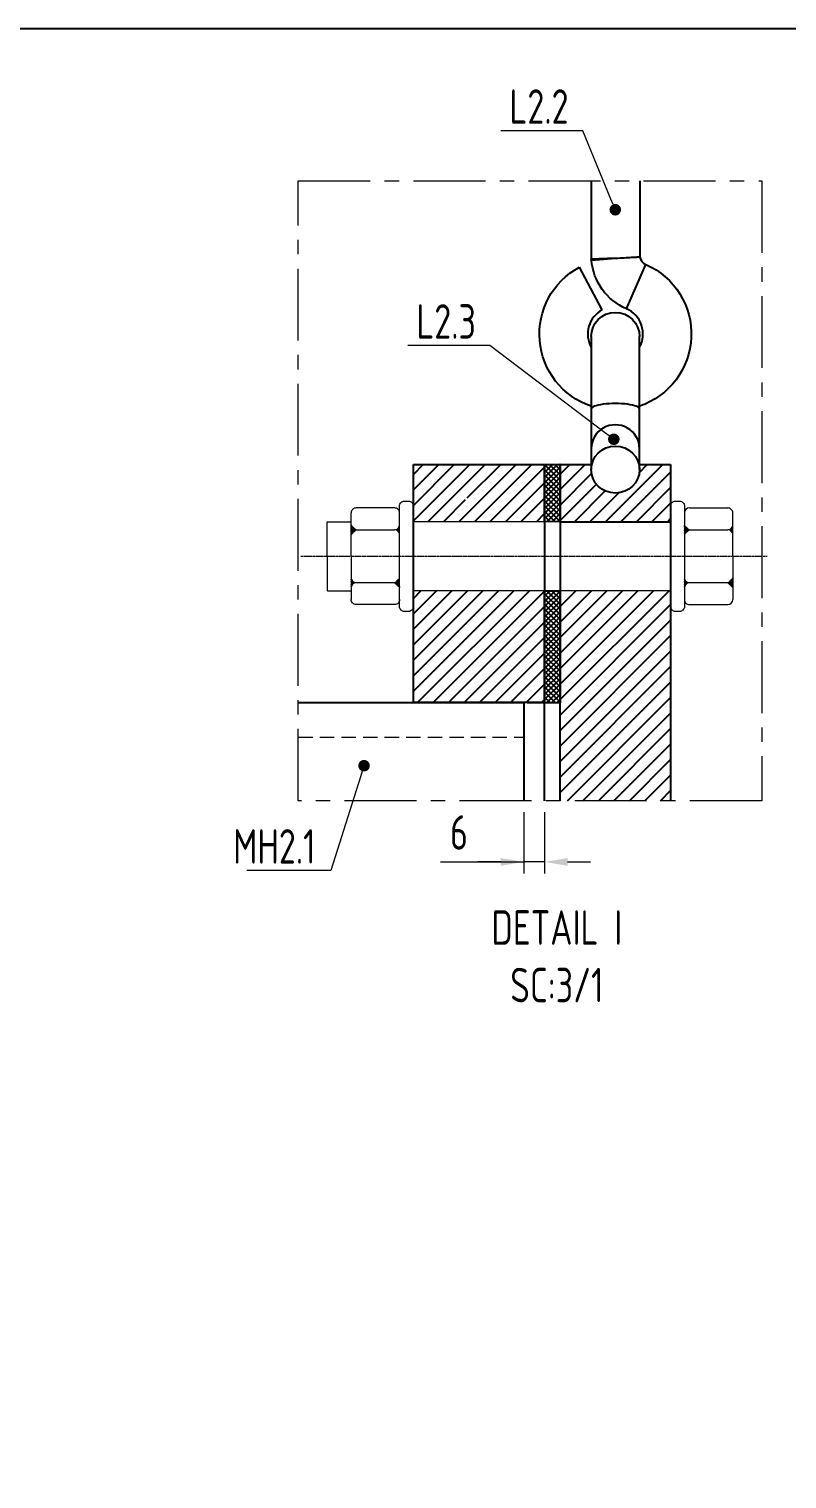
# Model space of a CAD drawing. Header units: millimetres. Extents: x -46397 to 283259, y -8690 to 23983.
# Drawn here: x 178992 to 179651, y 87 to 1347 of the extents above; entities that cross this region are included whole.
import ezdxf
from ezdxf import colors
from ezdxf.entities.mleader import LeaderData, LeaderLine
from ezdxf.math import Vec2, Vec3

# ---------------------------------------------------------------- set-up
doc = ezdxf.new("R2010")
doc.units = ezdxf.units.MM
doc.set_wipeout_variables(frame=1)
for name, pattern in [('CENTER', [2, 1.25, -0.25, 0.25, -0.25]), ('CENTER2', [1.125, 0.75, -0.125, 0.125, -0.125]), ('HIDDEN', [0.375, 0.25, -0.125]), ('HIDDEN2', [0.1875, 0.125, -0.0625])]:
    doc.linetypes.add(name, pattern=pattern)
doc.layers.get('Defpoints').update_dxf_attribs({"lineweight": 0})
for name, color, linetype, lineweight in [('AM_8', 1, 'Continuous', 25), ('BOLTS', 7, 'Continuous', 9), ('Dtext', 255, 'Continuous', 20), ('Long_AM_Hidden', 4, 'HIDDEN', 9), ('Long_AM_Visible', 30, 'Continuous', 25), ('Long_Centerline', 1, 'CENTER', 9), ('Long_Dim', 3, 'Continuous', 9), ('Long_Text', 6, 'Continuous', 9), ('mDƯỜNG CƠ BẢN', 255, 'Continuous', 25)]:
    doc.layers.add(name, color=color, linetype=linetype, lineweight=lineweight)
doc.styles.add('Chu va so', font='arial.ttf')
doc.styles.add('GHI CHU 2', font='arial.ttf', dxfattribs={"width": 0.8, "height": 2.5})
doc.styles.add('GHI CHÚ 3', font='isocp_IV25.ttf', dxfattribs={"width": 0.8})
doc.styles.get("Standard").update_dxf_attribs({"font": 'isocp.shx', "width": 0.8})
doc.styles.add('TCVN', font='arial.ttf')
doc.dimstyles.new('Vuong_DIM', dxfattribs={"dimtxt": 2.5, "dimasz": 2.3, "dimexe": 1.25, "dimexo": 0, "dimtad": 1, "dimtoh": 1, "dimdec": 0, "dimdsep": 46, "dimtxsty": 'GHI CHÚ 3', "dimcen": 2.3, "dimclrd": 9, "dimclre": 9, "dimclrt": 2, "dimadec": 0, "dimazin": 0, "dimtm": 1e-09, "dimtfac": 1, "dimtdec": 0, "dimtofl": 0, "dimtmove": 1, "dimatfit": 3, "dimfxl": 1, "dimtfill": 1, "dimlwd": 9, "dimlwe": 9, "dimarcsym": 1})
pattern_1 = [(45, (97281.095, -733.995), (-6.7351921, 6.7351921), [])]

# ---------------------------------------------------------------- blocks, each defined once
blk = doc.blocks.new('_Dot')
at = {"color": 0, "linetype": 'ByBlock', "lineweight": -2}
blk.add_line((-0.5, 0), (-1, 0), dxfattribs=at)
at = {"color": 0, "linetype": 'ByBlock', "const_width": 0.5}
blk.add_lwpolyline([(-0.25, 0, 1), (0.25, 0, 1)], format="xyb", close=True, dxfattribs=at)
blk = doc.blocks.new('*D1768')
at = {"layer": 'Defpoints', "color": 0, "transparency": 16777216}
for p in [(179422.3, 676.7), (179440.3, 676.7), (179422.3, 623.6)]:
    blk.add_point(p, dxfattribs=at)
at = {"layer": 'Long_Dim', "color": 9, "lineweight": 9, "transparency": 16777216}
for p, q in [((179422.3, 666.7), (179422.3, 613.6)), ((179440.3, 666.7), (179440.3, 613.6)), ((179350, 623.6), (179422.3, 623.6)), ((179402.3, 623.6), (179382.3, 623.6)), ((179440.3, 623.6), (179422.3, 623.6)), ((179460.3, 623.6), (179480.3, 623.6))]:
    blk.add_line(p, q, dxfattribs=at)
at = {"layer": 'Long_Dim', "color": 9, "transparency": 16777216}
for points in [[(179402.3, 626.9), (179402.3, 620.2), (179422.3, 623.6)], [(179460.3, 626.9), (179460.3, 620.2), (179440.3, 623.6)]]:
    blk.add_solid(points, dxfattribs=at)
at = {"layer": 'Long_Dim', "color": 2, "transparency": 16777216, "insert": (179366, 649.2), "char_height": 30, "attachment_point": 5, "style": 'GHI CHÚ 3', "bg_fill": 3, "box_fill_scale": 1.1, "bg_fill_color": 256, "bg_fill_true_color": 13158600, "bg_fill_transparency": 0}
blk.add_mtext('6', dxfattribs=at)
blk = doc.blocks.new('*U1706')
at = {"lineweight": 25}
for points in [[(0, 0), (5222.3, 0), (5222.3, 3420.9), (0, 3420.9)], [(0, 0), (3948.6, 0), (3948.6, 3420.9), (0, 3420.9)]]:
    blk.add_lwpolyline(points, close=True, dxfattribs=at)
at = {"layer": 'Dtext', "ltscale": 0.1}
for tag, p, height, style in [('REV_3', (3982.2, 1284.9), 22.7, 'TCVN'), ('FOR_APPROVAL3', (4209.7, 1283.3, -0.2), 27.3, 'TCVN'), ('REV_2', (3982.2, 1200), 22.7, 'TCVN'), ('FOR_APPROVAL2', (4209.7, 1198.4, -0.2), 27.3, 'TCVN'), ('REV_1', (3982.2, 1115.1), 22.7, 'TCVN'), ('FOR_APPROVAL1', (4209.7, 1113.5, -0.2), 27.3, 'TCVN'), ('NGUOI_VE', (4452, 1028.9, -0.2), 27.3, 'TCVN'), ('NGUOI_KIEM_2', (4693.2, 1028.9, -0.2), 27.3, 'TCVN'), ('NGUOI_DUYET', (4984.6, 1028.9, -0.2), 27.3, 'TCVN'), ('REV_0', (3982.2, 1030.1), 22.7, 'TCVN'), ('1.1_A4', (4999.2, 51.8, -0.2), 27.3, 'Chu va so'), ('A4_A4', (5090, 51.8, -0.2), 27.3, 'Chu va so'), ('REV.', (5164.8, 51.8, -0.2), 27.3, 'Chu va so')]:
    blk.add_attdef(tag, p, '', height=height, dxfattribs=dict(at, style=style))
for tag, p, height, style, width in [('NGAY_REV03', (4039.8, 1283.3, -0.2), 23.7, 'TCVN', 0.95), ('NGAY_REV02', (4039.8, 1198.4, -0.2), 23.7, 'TCVN', 0.95), ('NGAY_REV01', (4039.8, 1113.5, -0.2), 23.7, 'TCVN', 0.95), ('NGAY_REV0', (4039.8, 1028.5, -0.2), 23.7, 'TCVN', 0.95), ('DWD.NO', (4037.7, 22.1, -0.2), 36.4, 'Chu va so', 0.85)]:
    blk.add_attdef(tag, p, '', height=height, dxfattribs=dict(at, style=style, width=width))
at = {"layer": 'Dtext', "lineweight": 25, "ltscale": 0.1, "style": 'Chu va so'}
for tag, p, height in [('PROJECT_CODE', (4300.8, 427.6), 54.6), ('TITLE1', (4064.3, 326.1, -0.2), 36.4), ('TITLE2', (4064.3, 240.5, -0.2), 36.4), ('TITLE3', (4064.3, 155.6, -0.2), 36.4)]:
    blk.add_attdef(tag, p, '', height=height, dxfattribs=at)
blk = doc.blocks.new('*U1707')
at = {"layer": 'BOLTS'}
h = blk.add_hatch(dxfattribs=at)
h.set_pattern_fill('ANSI31', color=8, scale=1.466667, angle=30, style=0)
h.set_pattern_definition([(195, (-4883.10436, -7715.01756), (-0.0474501583, 0.1770864014), [])])
edge = h.paths.add_edge_path()
edge.add_line((-7.64, 91.22), (-7.66, 91.22))
edge.add_ellipse((-9.09, 91.07), major_axis=(-1.01, -1.01), ratio=1, start_angle=141.1342, end_angle=215.0819)
edge.add_line((-8.84, 92.48), (-8.84, 92.5))
edge.add_line((-8.84, 92.5), (-6.42, 92.5))
edge.add_line((-6.42, 92.5), (-6.42, 92.49))
edge.add_ellipse((-6.22, 91.07), major_axis=(-1.01, -1.01), ratio=1, start_angle=232.9978, end_angle=308.8658)
h = blk.add_hatch(dxfattribs=at)
h.set_pattern_fill('ANSI31', color=8, scale=1.466667, angle=30, style=0)
h.set_pattern_definition([(345, (4883.10436, -7715.01756), (0.0474501583, 0.1770864014), [])])
edge = h.paths.add_edge_path()
edge.add_line((7.64, 91.22), (7.66, 91.22))
edge.add_ellipse((9.09, 91.07), major_axis=(1.01, -1.01), ratio=1, start_angle=144.9181, end_angle=218.8658, ccw=False)
edge.add_line((8.84, 92.48), (8.84, 92.5))
edge.add_line((8.84, 92.5), (6.42, 92.5))
edge.add_line((6.42, 92.5), (6.42, 92.49))
edge.add_ellipse((6.22, 91.07), major_axis=(1.01, -1.01), ratio=1, start_angle=51.1342, end_angle=127.0022, ccw=False)
h = blk.add_hatch(dxfattribs=at)
h.set_pattern_fill('ANSI31', color=8, scale=1.466667, angle=30, style=0)
h.set_pattern_definition([(165, (-4883.10436, 7886.01756), (-0.0474501583, -0.1770864014), [])])
edge = h.paths.add_edge_path()
edge.add_line((-7.64, 79.78), (-7.66, 79.78))
edge.add_ellipse((-9.09, 79.93), major_axis=(-1.01, -1.01), ratio=1, start_angle=54.9181, end_angle=128.8658, ccw=False)
edge.add_line((-8.84, 78.52), (-8.84, 78.5))
edge.add_line((-8.84, 78.5), (-6.42, 78.5))
edge.add_line((-6.42, 78.5), (-6.42, 78.51))
edge.add_ellipse((-6.22, 79.93), major_axis=(-1.01, -1.01), ratio=1, start_angle=321.1342, end_angle=397.0022, ccw=False)
h = blk.add_hatch(dxfattribs=at)
h.set_pattern_fill('ANSI31', color=8, scale=1.466667, angle=30, style=0)
h.set_pattern_definition([(15, (4883.10436, 7886.01756), (0.0474501583, -0.1770864014), [])])
edge = h.paths.add_edge_path()
edge.add_line((7.64, 79.78), (7.66, 79.78))
edge.add_ellipse((9.09, 79.93), major_axis=(1.01, -1.01), ratio=1, start_angle=231.1342, end_angle=305.0819)
edge.add_line((8.84, 78.52), (8.84, 78.5))
edge.add_line((8.84, 78.5), (6.42, 78.5))
edge.add_line((6.42, 78.5), (6.42, 78.51))
edge.add_ellipse((6.22, 79.93), major_axis=(1.01, -1.01), ratio=1, start_angle=-37.0022, end_angle=38.8658)
h = blk.add_hatch(dxfattribs=at)
h.set_pattern_fill('ANSI31', color=8, scale=1.466667, angle=30, style=0)
h.set_pattern_definition([(195, (-4883.10436, -7811.51756), (-0.0474501583, 0.1770864014), [])])
edge = h.paths.add_edge_path()
edge.add_line((-7.64, -5.28), (-7.66, -5.28))
edge.add_ellipse((-9.09, -5.43), major_axis=(-1.01, -1.01), ratio=1, start_angle=141.1342, end_angle=215.0819)
edge.add_line((-8.84, -4.02), (-8.84, -4))
edge.add_line((-8.84, -4), (-6.42, -4))
edge.add_line((-6.42, -4), (-6.42, -4.01))
edge.add_ellipse((-6.22, -5.43), major_axis=(-1.01, -1.01), ratio=1, start_angle=232.9978, end_angle=308.8658)
h = blk.add_hatch(dxfattribs=at)
h.set_pattern_fill('ANSI31', color=8, scale=1.466667, angle=30, style=0)
h.set_pattern_definition([(345, (4883.10436, -7811.51756), (0.0474501583, 0.1770864014), [])])
edge = h.paths.add_edge_path()
edge.add_line((7.64, -5.28), (7.66, -5.28))
edge.add_ellipse((9.09, -5.43), major_axis=(1.01, -1.01), ratio=1, start_angle=144.9181, end_angle=218.8658, ccw=False)
edge.add_line((8.84, -4.02), (8.84, -4))
edge.add_line((8.84, -4), (6.42, -4))
edge.add_line((6.42, -4), (6.42, -4.01))
edge.add_ellipse((6.22, -5.43), major_axis=(1.01, -1.01), ratio=1, start_angle=51.1342, end_angle=127.0022, ccw=False)
h = blk.add_hatch(dxfattribs=at)
h.set_pattern_fill('ANSI31', color=8, scale=1.466667, angle=30, style=0)
h.set_pattern_definition([(165, (-4883.10436, 7789.51756), (-0.0474501583, -0.1770864014), [])])
edge = h.paths.add_edge_path()
edge.add_line((-7.64, -16.72), (-7.66, -16.72))
edge.add_ellipse((-9.09, -16.57), major_axis=(-1.01, -1.01), ratio=1, start_angle=54.9181, end_angle=128.8658, ccw=False)
edge.add_line((-8.84, -17.98), (-8.84, -18))
edge.add_line((-8.84, -18), (-6.42, -18))
edge.add_line((-6.42, -18), (-6.42, -17.99))
edge.add_ellipse((-6.22, -16.57), major_axis=(-1.01, -1.01), ratio=1, start_angle=321.1342, end_angle=397.0022, ccw=False)
h = blk.add_hatch(dxfattribs=at)
h.set_pattern_fill('ANSI31', color=8, scale=1.466667, angle=30, style=0)
h.set_pattern_definition([(15, (4883.10436, 7789.51756), (0.0474501583, -0.1770864014), [])])
edge = h.paths.add_edge_path()
edge.add_line((7.64, -16.72), (7.66, -16.72))
edge.add_ellipse((9.09, -16.57), major_axis=(1.01, -1.01), ratio=1, start_angle=231.1342, end_angle=305.0819)
edge.add_line((8.84, -17.98), (8.84, -18))
edge.add_line((8.84, -18), (6.42, -18))
edge.add_line((6.42, -18), (6.42, -17.99))
edge.add_ellipse((6.22, -16.57), major_axis=(1.01, -1.01), ratio=1, start_angle=-37.0022, end_angle=38.8658)
at = {"layer": 'BOLTS', "color": 8, "linetype": 'CENTER2'}
blk.add_line((0, 107.12), (0, -27.95), dxfattribs=at)
at = {"layer": 'BOLTS', "color": 8}
for p, q in [((0, 92.5), (-12.57, 92.5)), ((0, 92.5), (12.57, 92.5)), ((-7.65, 91.07), (-7.65, 79.93)), ((7.65, 91.07), (7.65, 79.93)), ((-14, -5.43), (-14, -16.57)), ((-7.65, -5.43), (-7.65, -16.57)), ((7.65, -5.43), (7.65, -16.57)), ((14, -5.43), (14, -16.57)), ((0, -18), (-12.57, -18)), ((0, -18), (12.57, -18))]:
    blk.add_line(p, q, dxfattribs=at)
at = {"layer": 'BOLTS', "color": 3, "linetype": 'HIDDEN2'}
for p, q in [((-10, 0), (-10, 74.5)), ((10, 0), (10, 74.5))]:
    blk.add_line(p, q, dxfattribs=at)
at = {"layer": 'BOLTS', "color": 3}
for points in [[(0, 99.5), (-9.8, 99.5, 0.414214), (-10, 99.3), (-10, 92.5)], [(0, 99.5), (9.8, 99.5, -0.414214), (10, 99.3), (10, 92.5)]]:
    blk.add_lwpolyline(points, format="xyb", dxfattribs=at)
at = {"layer": 'BOLTS', "color": 8}
for points in [[(-12.57, 78.5, -0.414214), (-14, 79.93), (-14, 91.07, -0.414214), (-12.57, 92.5)], [(12.57, 78.5, 0.414214), (14, 79.93), (14, 91.07, 0.414214), (12.57, 92.5)]]:
    blk.add_lwpolyline(points, format="xyb", dxfattribs=at)
at = {"layer": 'BOLTS', "color": 3}
for points in [[(0, 74.5), (-14.57, 74.5, -0.414214), (-16, 75.93), (-16, 77.07, -0.414214), (-14.57, 78.5), (0, 78.5), (14.57, 78.5, -0.414214), (16, 77.07), (16, 75.93, -0.414214), (14.57, 74.5)], [(0, -4), (-14.57, -4, -0.414214), (-16, -2.57), (-16, -1.43, -0.414214), (-14.57, 0), (0, 0), (14.57, 0, -0.414214), (16, -1.43), (16, -2.57, -0.414214), (14.57, -4)]]:
    blk.add_lwpolyline(points, format="xyb", close=True, dxfattribs=at)
at = {"layer": 'BOLTS', "color": 8}
blk.add_lwpolyline([(-12.57, 78.5), (0, 78.5)], dxfattribs=at)
for centre, start, end in [((-9.09, 91.07), 360, 90), ((-9.09, 91.07), 360, 90), ((-6.22, 91.07), 90, 180), ((-6.22, 91.07), 90, 180), ((6.22, 91.07), 360, 90), ((6.22, 91.07), 360, 90), ((9.09, 91.07), 90, 180), ((9.09, 91.07), 90, 180), ((-9.09, 79.93), 270, 0), ((-6.22, 79.93), 180, 270), ((6.22, 79.93), 270, 0), ((9.09, 79.93), 180, 270), ((-12.57, -5.43), 90, 180), ((-9.09, -5.43), 360, 90), ((-9.09, -5.43), 360, 90), ((-6.22, -5.43), 90, 180), ((-6.22, -5.43), 90, 180), ((6.22, -5.43), 360, 90), ((6.22, -5.43), 360, 90), ((9.09, -5.43), 90, 180), ((9.09, -5.43), 90, 180), ((12.57, -5.43), 360, 90), ((-12.57, -16.57), 180, 270), ((-9.09, -16.57), 270, 0), ((-6.22, -16.57), 180, 270), ((6.22, -16.57), 270, 0), ((9.09, -16.57), 180, 270), ((12.57, -16.57), 270, 0)]:
    blk.add_arc(centre, 1.43, start, end, dxfattribs=at)

msp = doc.modelspace()

# ---------------------------------------------------------------- hatches: boundary and pattern name
at = {"layer": 'AM_8'}
h = msp.add_hatch(dxfattribs=at)
h.set_pattern_fill('ANSI31', color=256, scale=3, style=0)
h.set_pattern_definition(pattern_1)
h.paths.add_polyline_path([(179440.35, 859.23), (179326.35, 859.23), (179326.35, 762), (179440.35, 762)])
h.paths.add_polyline_path([(179440.35, 969), (179326.35, 969), (179326.35, 919.23), (179440.35, 919.23)])
edge = h.paths.add_edge_path(flags=16)
edge.add_arc((179374.12, 937.6), 2.5, 0, 360)
at = {"layer": 'AM_8', "transparency": 33554687}
h = msp.add_hatch(dxfattribs=at)
h.set_pattern_fill('ANSI37', color=256)
h.set_pattern_definition([(45, (97281.0954, -733.9948), (-2.24506403, 2.24506403), []), (135, (97281.0954, -733.9948), (-2.24506403, -2.24506403), [])])
h.paths.add_polyline_path([(179440.35, 969), (179453.85, 969), (179453.85, 919.23), (179440.35, 919.23)])
h.paths.add_polyline_path([(179440.35, 859.23), (179453.85, 859.23), (179453.85, 761.7), (179440.35, 761.7)])
at = {"layer": 'AM_8'}
h = msp.add_hatch(dxfattribs=at)
h.set_pattern_fill('ANSI31', color=256, scale=3, style=0)
h.set_pattern_definition(pattern_1)
h.paths.add_polyline_path([(179549.85, 859.23), (179453.85, 859.23), (179453.85, 761.7), (179453.85, 676.66), (179549.85, 676.66)])

# ---------------------------------------------------------------- linework, layer by layer
at = {"layer": 'Long_AM_Hidden', "ltscale": 50, "extrusion": (0, 1, 0)}
msp.add_line((179226.39, 732, -7.71), (179422.35, 732, -7.71), dxfattribs=at)
at = {"layer": 'Long_AM_Visible', "extrusion": (0, 1, 0)}
for p, q in [((179480.97, 1215.38, 15.42), (179480.97, 1147.38, 15.42)), ((179522.97, 1215.38, 15.42), (179522.97, 1149.57, 15.42)), ((179501.97, 1148.33, 15.42), (179480.97, 1147.38, 15.42)), ((179481.06, 1146.43, 15.42), (179480.97, 1147.38, 15.42)), ((179481.06, 1146.43, 15.42), (179501.97, 1148.33, 15.42)), ((179490.47, 1103.45, 15.42), (179470.57, 1140.44, 15.42)), ((179511.45, 1104.31, 15.42), (179528.24, 1142.81, 15.42)), ((179480.85, 1080.18, 15.42), (179480.85, 1017.24, 15.42)), ((179522.85, 1017.24, 15.42), (179522.85, 1080.18, 15.42)), ((179480.85, 1017.24, 15.42), (179480.85, 982.65, 15.42)), ((179522.85, 982.65, 15.42), (179522.85, 1017.24, 15.42)), ((179480.85, 982.65, 15.42), (179480.85, 964.53, 15.42)), ((179522.85, 964.53, 15.42), (179522.85, 982.65, 15.42)), ((179440.35, 676.66, -7.71), (179440.35, 969, -7.71)), ((179453.85, 676.66, -7.71), (179453.85, 969, -7.71)), ((179453.85, 969, -7.71), (179480.85, 969, 15.42)), ((179522.85, 969, 15.42), (179549.85, 969, 15.42)), ((179226.39, 762, 2.73), (179422.35, 762, 15.42))]:
    msp.add_line(p, q, dxfattribs=at)
at = {"layer": 'Long_AM_Visible'}
msp.add_line((179549.85, 969, -7.71), (179549.85, 676.66, -7.71), dxfattribs=at)
at = {"layer": 'Long_AM_Visible', "elevation": 15.42}
msp.add_lwpolyline([(179326.35, 969), (179440.35, 969), (179440.35, 762), (179326.35, 762)], close=True, dxfattribs=at)
msp.add_lwpolyline([(179422.35, 762), (179422.35, 676.66)], dxfattribs=at)
at = {"layer": 'Long_AM_Visible'}
for centre, radius, start, end in [((179531.84, 1151.05, 15.42), 8.99, 189.49248, 246.42658), ((179501.85, 1082.32, 15.42), 24, 118.28338, 208.95502), ((179501.85, 1082.32, 15.42), 24, 331.04498, 66.41766)]:
    msp.add_arc(centre, radius, start, end, dxfattribs=at)
at = {"layer": 'Long_AM_Visible', "extrusion": (2.22045e-16, 0, -1)}
for centre, radius, start, end in [((-179501.85, 1082.32, -15.42), 66, 288.553, 61.71662), ((-179531.84, 1151.05, -15.42), 50.99, 293.57342, 354.80669), ((-179501.85, 1082.32, -15.42), 66, 113.57667, 251.447), ((-179501.85, 1080.18, -15.42), 21, 0, 180)]:
    msp.add_arc(centre, radius, start, end, dxfattribs=at)
at = {"layer": 'Long_AM_Visible'}
for centre, major_axis, ratio, start_param, end_param in [((179501.85, 1017.24, 15.42), (21, 0), 0.2229965, 0, 3.1415927), ((179501.85, 982.65, 15.42), (21, 0), 0.9917554, 0, 3.1415927), ((179501.85, 964.53, 15.42), (-21, 0), 0.9719242, -4.712389, 1.5707963)]:
    msp.add_ellipse(centre, major_axis=major_axis, ratio=ratio, start_param=start_param, end_param=end_param, dxfattribs=at)
msp.add_open_spline([(179501.97, 1148.33, 15.42), (179502.03, 1148.34, 15.42), (179502.08, 1148.34, 15.42), (179504.69, 1148.46, 15.42), (179507.22, 1148.58, 15.42), (179511.94, 1148.83, 15.42), (179514.11, 1148.95, 15.42), (179517.95, 1149.19, 15.42), (179519.57, 1149.3, 15.42), (179521.67, 1149.46, 15.42), (179522.32, 1149.51, 15.42), (179522.81, 1149.55, 15.42), (179522.91, 1149.56, 15.42), (179522.96, 1149.57, 15.42), (179522.97, 1149.57, 15.42), (179522.97, 1149.57, 15.42)], degree=3, knots=[-0.0549751, -0.0549751, -0.0549751, -0.0549751, 0, 0, 2.5544712, 2.5544712, 5.0779844, 5.0779844, 7.7250022, 7.7250022, 9.7792625, 9.7792625, 10.6317615, 10.6317615, 10.97503, 10.97503, 10.97503, 10.97503], dxfattribs=at)
at = {"layer": 'Long_Centerline', "color": 6, "ltscale": 50, "elevation": 15.42}
msp.add_lwpolyline([(179226.39, 1215.38), (179629.04, 1215.38), (179629.04, 676.66), (179226.39, 676.66)], close=True, dxfattribs=at)
at = {"layer": 'mDƯỜNG CƠ BẢN', "extrusion": (0, 1, 0)}
for p, q in [((179326.35, 762, 15.42), (179326.35, 969, 15.42)), ((179368.35, 969, -7.71), (179440.35, 969, -7.71))]:
    msp.add_line(p, q, dxfattribs=at)
at = {"layer": 'mDƯỜNG CƠ BẢN', "color": 7, "elevation": 15.42}
msp.add_lwpolyline([(179326.35, 969), (179440.35, 969), (179440.35, 762), (179326.35, 762)], close=True, dxfattribs=at)
at = {"layer": 'mDƯỜNG CƠ BẢN', "color": 5, "elevation": 15.42}
for points in [[(179440.35, 969), (179453.85, 969), (179453.85, 919.23), (179440.35, 919.23)], [(179440.35, 859.23), (179453.85, 859.23), (179453.85, 761.7), (179440.35, 761.7)]]:
    msp.add_lwpolyline(points, close=True, dxfattribs=at)
at = {"layer": 'mDƯỜNG CƠ BẢN', "elevation": 15.42}
msp.add_lwpolyline([(179425.35, 762), (179440.35, 762)], dxfattribs=at)

# ---------------------------------------------------------------- texts
at = {"layer": 'Long_Text', "color": 3, "insert": (179451.02, 541.53), "char_height": 30, "attachment_point": 5, "style": 'GHI CHÚ 3'}
msp.add_mtext_dynamic_manual_height_columns('\\pxqc;DETAIL I\\PSC:3/1', width=260.2402, gutter_width=322.31, heights=[0], dxfattribs=at)

# ---------------------------------------------------------------- leaders
at = {"color": 3, "ltscale": 5}
ml = msp.add_multileader_mtext('Standard', dxfattribs=at)
ml.set_content('{\\fArial|b0|i0|c0|p34;Khoan lỗ %%C10 cho cùm ống DN200 (theo thực tế)}', color=3)
ml.set_leader_properties(lineweight=9)
ml.set_arrow_properties(name='DOT')
ml.build(insert=Vec2(0, 0))
ml.multileader.update_dxf_attribs({"has_dogleg": 0, "text_left_attachment_type": 5, "text_right_attachment_type": 6, "dogleg_length": 0.1, "arrow_head_size": 17.4, "scale": 300})
ctx = ml.context
ctx.base_point, ctx.scale, ctx.char_height, ctx.arrow_head_size, ctx.landing_gap_size, ctx.plane_origin = Vec3(148509.96, 665.28), 300, 24, 17.4, 18, Vec3(149312.43, -378.76)
ctx.left_attachment, ctx.right_attachment = 5, 6
notes = []
notes.append((ctx, [(0, (1, 1, 0), (148878.33, 716.29), (-1, 0), 30, [(0, [(149054.42, 441.35)], 0, [])])]))
ctx.mtext.insert, ctx.mtext.width, ctx.mtext.flow_direction = Vec3(148527.96, 747.35), 309.9931, 5
ml = msp.add_multileader_mtext('Standard', dxfattribs=at)
ml.set_content('{\\fArial|b0|i0|c0|p34;Khoan lỗ %%C10 cho cùm ống DN100 (theo thực tế)}', color=3)
ml.set_leader_properties(lineweight=9)
ml.set_arrow_properties(name='DOT')
ml.build(insert=Vec2(0, 0))
ml.multileader.update_dxf_attribs({"has_dogleg": 0, "text_left_attachment_type": 5, "text_right_attachment_type": 6, "dogleg_length": 0.1, "arrow_head_size": 17.4, "scale": 300})
ctx = ml.context
ctx.base_point, ctx.scale, ctx.char_height, ctx.arrow_head_size, ctx.landing_gap_size, ctx.plane_origin = Vec3(149602.55, 578.05), 300, 24, 17.4, 18, Vec3(149253.66, -389.59)
ctx.left_attachment, ctx.right_attachment = 5, 6
notes.append((ctx, [(0, (1, 1, 0), (149572.55, 578.05), (1, 0), 30, [(0, [(149511.66, 430.53)], 0, [])])]))
ctx.mtext.insert, ctx.mtext.width, ctx.mtext.flow_direction = Vec3(149620.55, 660.13), 306.4046, 5
for ctx, leaders in notes:
    for number, flags, end, landing, length, lines in leaders:
        leader = LeaderData()
        leader.index, (leader.has_last_leader_line, leader.has_dogleg_vector, leader.attachment_direction) = number, flags
        leader.last_leader_point, leader.dogleg_vector, leader.dogleg_length = Vec3(end), Vec3(landing), length
        for number, points, colour, breaks in lines:
            line = LeaderLine()
            line.index, line.vertices, line.color, line.breaks = number, Vec3.list(points), colors.encode_raw_color(colour), breaks
            leader.lines.append(line)
        ctx.leaders.append(leader)

# ---------------------------------------------------------------- next in the draw order: dimensions: what is measured, and where the dimension line sits
at = {"layer": 'Long_Dim'}
dim = msp.add_linear_dim(base=(179422.35, 623.57, 15.42), p1=(179440.35, 676.66, 15.42), p2=(179422.35, 676.66, 15.42), dimstyle='Vuong_DIM', override={"dimtxt": 30, "dimasz": 20, "dimexe": 10, "dimexo": 10, "dimgap": 10, "dimlfac": 0.333333}, dxfattribs=at)
dim.commit()
dim.dimension.update_dxf_attribs({"geometry": '*D1768', "text_midpoint": (179365.98, 623.57, 15.42), "dimtype": 160})

# ---------------------------------------------------------------- next in the draw order: wipeouts: each hides what was drawn before it
at = {"color": 3}
msp.add_wipeout([(179326.35, 919.23), (179549.85, 919.23), (179549.85, 859.23), (179326.35, 859.23)], dxfattribs=at).translate(0, 0, 15.42).dxf.layer = 'mDƯỜNG CƠ BẢN'

# ---------------------------------------------------------------- next in the draw order: linework, layer by layer
msp.add_line((179453.85, 919.23, 15.42), (179549.85, 919.23, 15.42))
at = {"layer": 'Long_AM_Visible'}
msp.add_line((179453.85, 969, -7.71), (179453.85, 919.23, 15.42), dxfattribs=at)
at = {"layer": 'mDƯỜNG CƠ BẢN', "color": 5, "elevation": 15.42}
for points in [[(179440.35, 919.23), (179440.35, 859.23)], [(179453.85, 919.23), (179453.85, 859.23)]]:
    msp.add_lwpolyline(points, dxfattribs=at)

# ---------------------------------------------------------------- next in the draw order: block references
at = {"xscale": 0.9320101847508909, "yscale": 0.9320101847508909, "zscale": 0.9320101847508909}
msp.add_blockref('*U1706', (177118.9, -1840.8), dxfattribs=at)

# ---------------------------------------------------------------- next in the draw order: hatches: boundary and pattern name
at = {"layer": 'AM_8'}
h = msp.add_hatch(dxfattribs=at)
h.set_pattern_fill('ANSI31', color=256, scale=3, style=0)
h.set_pattern_definition([(45, (49745.254, 31643.926), (-6.7351921, 6.7351921), [])])
edge = h.paths.add_edge_path()
edge.add_line((179480.85, 969), (179453.85, 969))
edge.add_line((179453.85, 969), (179453.85, 919.23))
edge.add_line((179453.85, 919.23), (179549.85, 919.23))
edge.add_line((179549.85, 919.23), (179549.85, 932.93))
edge.add_line((179549.85, 932.93), (179549.85, 969))
edge.add_line((179549.85, 969), (179522.85, 969))
edge.add_line((179522.85, 969), (179522.85, 964.53))
edge.add_ellipse((179501.85, 964.53), major_axis=(21, 0), ratio=0.9719242, start_angle=180, end_angle=360)
edge.add_line((179480.85, 964.53), (179480.85, 969))

# ---------------------------------------------------------------- next in the draw order: block references
at = {"layer": 'mDƯỜNG CƠ BẢN', "color": 251, "lineweight": 0, "xscale": 3, "yscale": 3, "zscale": 3, "rotation": 89.99999999999999}
msp.add_blockref('*U1707', (179549.85, 889.23, 15.42), dxfattribs=at)

# ---------------------------------------------------------------- next in the draw order: leaders
ml = msp.add_multileader_mtext('Standard')
ml.set_content('{\\fISOCP_IV25|b0|i0|c0|p2;L2.2}', color=256, style='GHI CHU 2')
ml.set_leader_properties(color=3, lineweight=9)
ml.set_arrow_properties(name='DOT')
ml.build(insert=Vec2(0, 0))
ml.multileader.update_dxf_attribs({"text_left_attachment_type": 6, "text_right_attachment_type": 6, "dogleg_length": 0.36, "arrow_head_size": 10})
ctx = ml.context
ctx.base_point, ctx.char_height, ctx.arrow_head_size, ctx.landing_gap_size, ctx.plane_origin = Vec3(179409.79, 1259.08, 7.71), 30, 10, 0.0675, Vec3(178996.42, 4731.98, 7.71)
ctx.left_attachment, ctx.right_attachment = 6, 6
notes = []
notes.append((ctx, [(0, (1, 1, 0), (179473.5, 1259.08, 7.71), (-1, 0), 7.37, [(1, [(179501.75, 1190.37, 7.71)], 0, [])])]))
ctx.mtext.insert, ctx.mtext.width, ctx.mtext.line_spacing_style, ctx.mtext.flow_direction = Vec3(179409.86, 1295.08, 7.71), 64.8621, 2, 5
ml = msp.add_multileader_mtext('Standard')
ml.set_content('{\\fISOCP_IV25|b0|i0|c0|p2;L2.3}', color=256, style='GHI CHU 2')
ml.set_leader_properties(color=3, lineweight=9)
ml.set_arrow_properties(name='DOT')
ml.build(insert=Vec2(0, 0))
ml.multileader.update_dxf_attribs({"text_left_attachment_type": 6, "text_right_attachment_type": 6, "dogleg_length": 0.36, "arrow_head_size": 10})
ctx = ml.context
ctx.base_point, ctx.char_height, ctx.arrow_head_size, ctx.landing_gap_size, ctx.plane_origin = Vec3(179328.91, 1072.31), 30, 10, 0.0675, Vec3(178888.22, 4572.13)
ctx.left_attachment, ctx.right_attachment = 6, 6
notes.append((ctx, [(0, (1, 1, 0), (179392.8, 1072.31), (-1, 0), 7.37, [(1, [(179500.49, 990.9)], 0, [])])]))
ctx.mtext.insert, ctx.mtext.width, ctx.mtext.line_spacing_style, ctx.mtext.flow_direction = Vec3(179328.98, 1108.31), 64.8621, 2, 5
ml = msp.add_multileader_mtext('Standard')
ml.set_content('{\\fISOCP_IV25|b0|i0|c0|p2;MH2.1}', color=256, style='GHI CHU 2')
ml.set_leader_properties(color=3, lineweight=9)
ml.set_arrow_properties(name='DOT')
ml.build(insert=Vec2(0, 0))
ml.multileader.update_dxf_attribs({"text_left_attachment_type": 6, "text_right_attachment_type": 6, "dogleg_length": 0.36, "arrow_head_size": 10})
ctx = ml.context
ctx.base_point, ctx.char_height, ctx.arrow_head_size, ctx.landing_gap_size, ctx.plane_origin = Vec3(179169.76, 616.05), 30, 10, 0.0675, Vec3(178811.92, 4110.99)
ctx.left_attachment, ctx.right_attachment = 6, 6
notes.append((ctx, [(0, (1, 1, 0), (179254.59, 616.05), (-1, 0), 7.37, [(1, [(179283.5, 707.19)], 0, [])])]))
ctx.mtext.insert, ctx.mtext.width, ctx.mtext.line_spacing_style, ctx.mtext.flow_direction = Vec3(179169.83, 652.05), 64.8621, 2, 5
for ctx, leaders in notes:
    for number, flags, end, landing, length, lines in leaders:
        leader = LeaderData()
        leader.index, (leader.has_last_leader_line, leader.has_dogleg_vector, leader.attachment_direction) = number, flags
        leader.last_leader_point, leader.dogleg_vector, leader.dogleg_length = Vec3(end), Vec3(landing), length
        for number, points, colour, breaks in lines:
            line = LeaderLine()
            line.index, line.vertices, line.color, line.breaks = number, Vec3.list(points), colors.encode_raw_color(colour), breaks
            leader.lines.append(line)
        ctx.leaders.append(leader)

doc.saveas('drawing.dxf')
